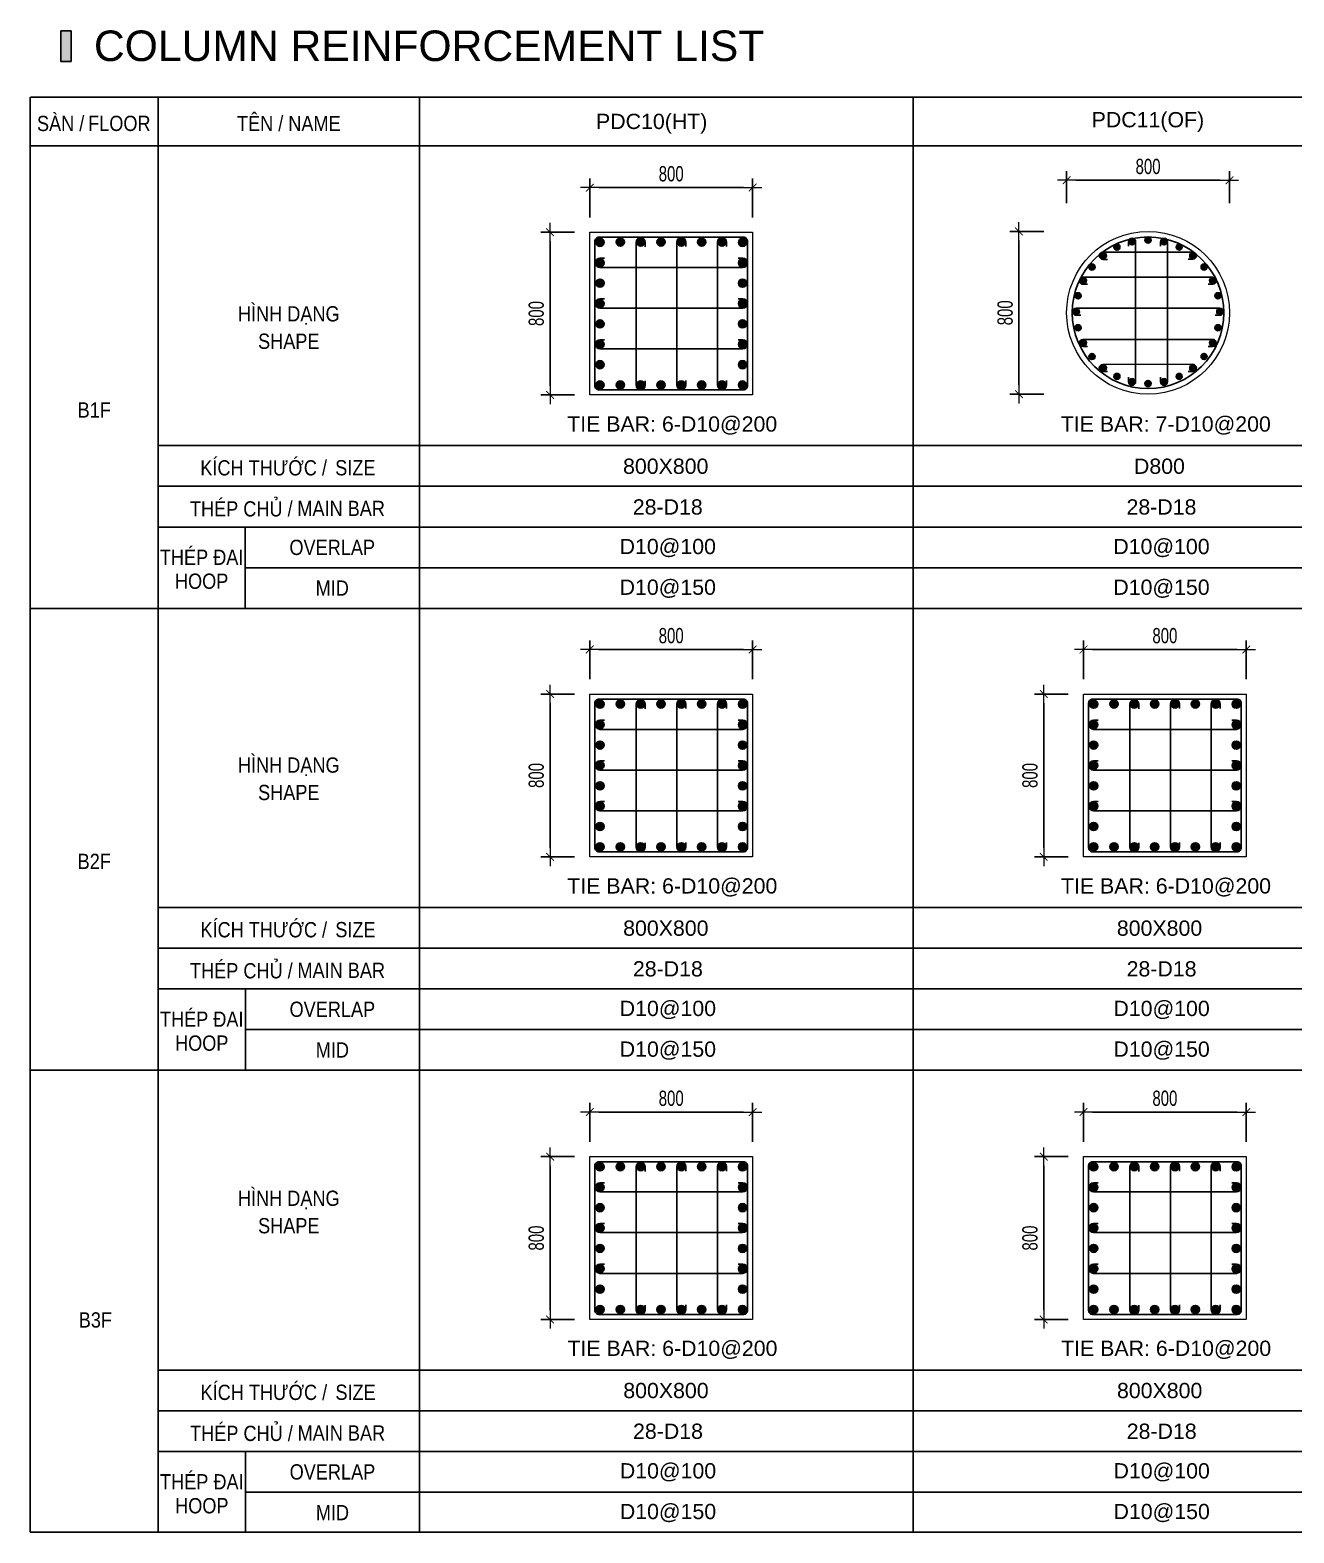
# Model space of a CAD drawing. Header units: millimetres. Extents: x 49323 to 598907, y -6102 to 181761.
# Drawn here: x 568876 to 575087, y 130894 to 138277 of the extents above; entities that cross this region are included whole.
import ezdxf
from ezdxf.enums import TextEntityAlignment as Align

# ---------------------------------------------------------------- set-up
doc = ezdxf.new("R2010")
doc.units = ezdxf.units.MM
doc.linetypes.add('CENTER2', pattern=[1.125, 0.75, -0.125, 0.125, -0.125])
doc.layers.get('Defpoints').update_dxf_attribs({"color": 151, "lineweight": 9})
for name, color, linetype in [('2', 2, 'Continuous'), ('CEN', 1, 'CENTER2'), ('STL', 3, 'Continuous'), ('TIT1', 3, 'Continuous'), ('TXT', 3, 'Continuous')]:
    doc.layers.add(name, color=color, linetype=linetype)
for name, color, linetype, lineweight in [('NDC_S_CONTINUOUS', 3, 'Continuous', 20), ('NDC_S_DIM', 1, 'Continuous', 15), ('NDC_S_VN TEXT', 7, 'Continuous', 20)]:
    doc.layers.add(name, color=color, linetype=linetype, lineweight=lineweight)
doc.styles.add('ARIAL', font='arial.ttf', dxfattribs={"width": 0.8})
doc.styles.add('NDC_ARIAL', font='arial.ttf', dxfattribs={"width": 0.85})
doc.styles.add('NDC_DIM', font='', dxfattribs={"width": 0.75})
doc.styles.get('NDC_DIM').set_extended_font_data('Dotum')
doc.dimstyles.new('NDC_dim_30', dxfattribs={"dimscale": 30, "dimtxt": 2.5, "dimasz": 1.5, "dimexe": 1.5, "dimexo": 2.5, "dimgap": 1, "dimtad": 1, "dimdec": 0, "dimzin": 0, "dimdsep": 46, "dimtxsty": 'NDC_DIM', "dimblk": 'DIMMARK', "dimcen": 0.09, "dimdle": 1.2, "dimclrd": 1, "dimclre": 1, "dimclrt": 3, "dimadec": 0, "dimazin": 0, "dimtfac": 1, "dimtdec": 0, "dimtix": 1, "dimtofl": 0, "dimtmove": 0, "dimatfit": 3, "dimfxl": 8, "dimfxlon": 1, "dimtolj": 1, "dimtzin": 0, "dimarcsym": 0})

# ---------------------------------------------------------------- blocks, each defined once
blk = doc.blocks.new('8')
at = {"layer": '2'}
blk.add_hatch(color=256, dxfattribs=at).paths.add_polyline_path([(20, 0, 0.386127), (1.9, 19.9), (-1.9, 19.9, 0.386127), (-20, 0, 1)])
blk.add_circle((0, 0), 20, dxfattribs=at)
blk = doc.blocks.new('5')
at = {"layer": 'CEN', "rotation": 180}
blk.add_blockref('8', (0, 0), dxfattribs=at)
blk = doc.blocks.new('DIMMARK')
at = {"layer": 'NDC_S_DIM', "color": 1}
blk.add_line((-1.5, 0), (1, 0), dxfattribs=at)
at = {"layer": 'NDC_S_DIM', "color": 2, "const_width": 0.1}
blk.add_lwpolyline([(-0.42, -0.42), (0.42, 0.42)], dxfattribs=at)
blk = doc.blocks.new('*D1583')
at = {"layer": 'Defpoints', "color": 0, "ltscale": 40, "transparency": 16777216}
for p in [(572426.4, 132961.3), (571626.4, 132739.9), (572426.4, 132739.9)]:
    blk.add_point(p, dxfattribs=at)
at = {"layer": 'NDC_S_DIM', "color": 1, "lineweight": -2, "ltscale": 40, "transparency": 16777216}
for p, q in [((571626.4, 132814.9), (571626.4, 133006.3)), ((572426.4, 132814.9), (572426.4, 133006.3)), ((571671.4, 132961.3), (572381.4, 132961.3))]:
    blk.add_line(p, q, dxfattribs=at)
at = {"layer": 'NDC_S_DIM', "color": 1, "lineweight": -2, "ltscale": 40, "transparency": 16777216, "xscale": 45, "yscale": 45, "zscale": 45, "rotation": 180}
blk.add_blockref('DIMMARK', (571626.4, 132961.3), dxfattribs=at)
at = {"layer": 'NDC_S_DIM', "color": 1, "lineweight": -2, "ltscale": 40, "transparency": 16777216, "xscale": 45, "yscale": 45, "zscale": 45}
blk.add_blockref('DIMMARK', (572426.4, 132961.3), dxfattribs=at)
at = {"layer": 'NDC_S_DIM', "color": 3, "ltscale": 40, "transparency": 16777216, "insert": (572026.4, 133028.8), "char_height": 75, "attachment_point": 5, "style": 'NDC_DIM'}
blk.add_mtext('\\A1;800', dxfattribs=at)
blk = doc.blocks.new('*D1584')
at = {"layer": 'Defpoints', "color": 0, "ltscale": 40, "transparency": 16777216}
for p in [(571626.4, 132742.5), (571431.1, 131942.5), (571626.4, 131942.5)]:
    blk.add_point(p, dxfattribs=at)
at = {"layer": 'NDC_S_DIM', "color": 1, "lineweight": -2, "ltscale": 40, "transparency": 16777216}
for p, q in [((571551.4, 132742.5), (571386.1, 132742.5)), ((571431.1, 132697.5), (571431.1, 131987.5)), ((571551.4, 131942.5), (571386.1, 131942.5))]:
    blk.add_line(p, q, dxfattribs=at)
at = {"layer": 'NDC_S_DIM', "color": 1, "lineweight": -2, "ltscale": 40, "transparency": 16777216, "xscale": 45, "yscale": 45, "zscale": 45}
for p, rotation in [((571431.1, 132742.5), 90), ((571431.1, 131942.5), 270)]:
    blk.add_blockref('DIMMARK', p, dxfattribs=dict(at, rotation=rotation))
at = {"layer": 'NDC_S_DIM', "color": 3, "ltscale": 40, "transparency": 16777216, "insert": (571363.5, 132342.5), "char_height": 75, "attachment_point": 5, "rotation": 90, "style": 'NDC_DIM'}
blk.add_mtext('\\A1;800', dxfattribs=at)
blk = doc.blocks.new('*D1585')
at = {"layer": 'Defpoints', "color": 0, "ltscale": 40, "transparency": 16777216}
for p in [(572426.4, 135234.1), (571626.4, 135012.8), (572426.4, 135012.8)]:
    blk.add_point(p, dxfattribs=at)
at = {"layer": 'NDC_S_DIM', "color": 1, "lineweight": -2, "ltscale": 40, "transparency": 16777216}
for p, q in [((571626.4, 135087.8), (571626.4, 135279.1)), ((572426.4, 135087.8), (572426.4, 135279.1)), ((571671.4, 135234.1), (572381.4, 135234.1))]:
    blk.add_line(p, q, dxfattribs=at)
at = {"layer": 'NDC_S_DIM', "color": 1, "lineweight": -2, "ltscale": 40, "transparency": 16777216, "xscale": 45, "yscale": 45, "zscale": 45, "rotation": 180}
blk.add_blockref('DIMMARK', (571626.4, 135234.1), dxfattribs=at)
at = {"layer": 'NDC_S_DIM', "color": 1, "lineweight": -2, "ltscale": 40, "transparency": 16777216, "xscale": 45, "yscale": 45, "zscale": 45}
blk.add_blockref('DIMMARK', (572426.4, 135234.1), dxfattribs=at)
at = {"layer": 'NDC_S_DIM', "color": 3, "ltscale": 40, "transparency": 16777216, "insert": (572026.4, 135301.7), "char_height": 75, "attachment_point": 5, "style": 'NDC_DIM'}
blk.add_mtext('\\A1;800', dxfattribs=at)
blk = doc.blocks.new('*D1586')
at = {"layer": 'Defpoints', "color": 0, "ltscale": 40, "transparency": 16777216}
for p in [(571626.4, 135015.3), (571431.1, 134215.3), (571626.4, 134215.3)]:
    blk.add_point(p, dxfattribs=at)
at = {"layer": 'NDC_S_DIM', "color": 1, "lineweight": -2, "ltscale": 40, "transparency": 16777216}
for p, q in [((571551.4, 135015.3), (571386.1, 135015.3)), ((571431.1, 134970.3), (571431.1, 134260.3)), ((571551.4, 134215.3), (571386.1, 134215.3))]:
    blk.add_line(p, q, dxfattribs=at)
at = {"layer": 'NDC_S_DIM', "color": 1, "lineweight": -2, "ltscale": 40, "transparency": 16777216, "xscale": 45, "yscale": 45, "zscale": 45}
for p, rotation in [((571431.1, 135015.3), 90), ((571431.1, 134215.3), 270)]:
    blk.add_blockref('DIMMARK', p, dxfattribs=dict(at, rotation=rotation))
at = {"layer": 'NDC_S_DIM', "color": 3, "ltscale": 40, "transparency": 16777216, "insert": (571363.5, 134615.3), "char_height": 75, "attachment_point": 5, "rotation": 90, "style": 'NDC_DIM'}
blk.add_mtext('\\A1;800', dxfattribs=at)
blk = doc.blocks.new('*D1573')
at = {"layer": 'Defpoints', "color": 0, "ltscale": 40, "transparency": 16777216}
for p in [(572426.4, 137503.6), (571626.4, 137282.2), (572426.4, 137282.2)]:
    blk.add_point(p, dxfattribs=at)
at = {"layer": 'NDC_S_DIM', "color": 1, "lineweight": -2, "ltscale": 40, "transparency": 16777216}
for p, q in [((571626.4, 137357.2), (571626.4, 137548.6)), ((571671.4, 137503.6), (572381.4, 137503.6)), ((572426.4, 137357.2), (572426.4, 137548.6))]:
    blk.add_line(p, q, dxfattribs=at)
at = {"layer": 'NDC_S_DIM', "color": 1, "lineweight": -2, "ltscale": 40, "transparency": 16777216, "xscale": 45, "yscale": 45, "zscale": 45, "rotation": 180}
blk.add_blockref('DIMMARK', (571626.4, 137503.6), dxfattribs=at)
at = {"layer": 'NDC_S_DIM', "color": 1, "lineweight": -2, "ltscale": 40, "transparency": 16777216, "xscale": 45, "yscale": 45, "zscale": 45}
blk.add_blockref('DIMMARK', (572426.4, 137503.6), dxfattribs=at)
at = {"layer": 'NDC_S_DIM', "color": 3, "ltscale": 40, "transparency": 16777216, "insert": (572026.4, 137571.1), "char_height": 75, "attachment_point": 5, "style": 'NDC_DIM'}
blk.add_mtext('\\A1;800', dxfattribs=at)
blk = doc.blocks.new('*D1574')
at = {"layer": 'Defpoints', "color": 0, "ltscale": 40, "transparency": 16777216}
for p in [(571626.4, 137284.8), (571431.1, 136484.8), (571626.4, 136484.8)]:
    blk.add_point(p, dxfattribs=at)
at = {"layer": 'NDC_S_DIM', "color": 1, "lineweight": -2, "ltscale": 40, "transparency": 16777216}
for p, q in [((571551.4, 137284.8), (571386.1, 137284.8)), ((571431.1, 137239.8), (571431.1, 136529.8)), ((571551.4, 136484.8), (571386.1, 136484.8))]:
    blk.add_line(p, q, dxfattribs=at)
at = {"layer": 'NDC_S_DIM', "color": 1, "lineweight": -2, "ltscale": 40, "transparency": 16777216, "xscale": 45, "yscale": 45, "zscale": 45}
for p, rotation in [((571431.1, 137284.8), 90), ((571431.1, 136484.8), 270)]:
    blk.add_blockref('DIMMARK', p, dxfattribs=dict(at, rotation=rotation))
at = {"layer": 'NDC_S_DIM', "color": 3, "ltscale": 40, "transparency": 16777216, "insert": (571363.5, 136884.8), "char_height": 75, "attachment_point": 5, "rotation": 90, "style": 'NDC_DIM'}
blk.add_mtext('\\A1;800', dxfattribs=at)
blk = doc.blocks.new('*D1575')
at = {"layer": 'Defpoints', "color": 0, "ltscale": 40, "transparency": 16777216}
for p in [(574852.5, 132961.3), (574052.5, 132739.9), (574852.5, 132739.9)]:
    blk.add_point(p, dxfattribs=at)
at = {"layer": 'NDC_S_DIM', "color": 1, "lineweight": -2, "ltscale": 40, "transparency": 16777216}
for p, q in [((574052.5, 132814.9), (574052.5, 133006.3)), ((574852.5, 132814.9), (574852.5, 133006.3)), ((574097.5, 132961.3), (574807.5, 132961.3))]:
    blk.add_line(p, q, dxfattribs=at)
at = {"layer": 'NDC_S_DIM', "color": 1, "lineweight": -2, "ltscale": 40, "transparency": 16777216, "xscale": 45, "yscale": 45, "zscale": 45, "rotation": 180}
blk.add_blockref('DIMMARK', (574052.5, 132961.3), dxfattribs=at)
at = {"layer": 'NDC_S_DIM', "color": 1, "lineweight": -2, "ltscale": 40, "transparency": 16777216, "xscale": 45, "yscale": 45, "zscale": 45}
blk.add_blockref('DIMMARK', (574852.5, 132961.3), dxfattribs=at)
at = {"layer": 'NDC_S_DIM', "color": 3, "ltscale": 40, "transparency": 16777216, "insert": (574452.5, 133028.8), "char_height": 75, "attachment_point": 5, "style": 'NDC_DIM'}
blk.add_mtext('\\A1;800', dxfattribs=at)
blk = doc.blocks.new('*D1576')
at = {"layer": 'Defpoints', "color": 0, "ltscale": 40, "transparency": 16777216}
for p in [(574052.5, 132742.5), (573857.2, 131942.5), (574052.5, 131942.5)]:
    blk.add_point(p, dxfattribs=at)
at = {"layer": 'NDC_S_DIM', "color": 1, "lineweight": -2, "ltscale": 40, "transparency": 16777216}
for p, q in [((573977.5, 132742.5), (573812.2, 132742.5)), ((573857.2, 132697.5), (573857.2, 131987.5)), ((573977.5, 131942.5), (573812.2, 131942.5))]:
    blk.add_line(p, q, dxfattribs=at)
at = {"layer": 'NDC_S_DIM', "color": 1, "lineweight": -2, "ltscale": 40, "transparency": 16777216, "xscale": 45, "yscale": 45, "zscale": 45}
for p, rotation in [((573857.2, 132742.5), 90), ((573857.2, 131942.5), 270)]:
    blk.add_blockref('DIMMARK', p, dxfattribs=dict(at, rotation=rotation))
at = {"layer": 'NDC_S_DIM', "color": 3, "ltscale": 40, "transparency": 16777216, "insert": (573789.6, 132342.5), "char_height": 75, "attachment_point": 5, "rotation": 90, "style": 'NDC_DIM'}
blk.add_mtext('\\A1;800', dxfattribs=at)
blk = doc.blocks.new('*D1577')
at = {"layer": 'Defpoints', "color": 0, "ltscale": 40, "transparency": 16777216}
for p in [(574852.5, 135234.1), (574052.5, 135012.8), (574852.5, 135012.8)]:
    blk.add_point(p, dxfattribs=at)
at = {"layer": 'NDC_S_DIM', "color": 1, "lineweight": -2, "ltscale": 40, "transparency": 16777216}
for p, q in [((574052.5, 135087.8), (574052.5, 135279.1)), ((574852.5, 135087.8), (574852.5, 135279.1)), ((574097.5, 135234.1), (574807.5, 135234.1))]:
    blk.add_line(p, q, dxfattribs=at)
at = {"layer": 'NDC_S_DIM', "color": 1, "lineweight": -2, "ltscale": 40, "transparency": 16777216, "xscale": 45, "yscale": 45, "zscale": 45, "rotation": 180}
blk.add_blockref('DIMMARK', (574052.5, 135234.1), dxfattribs=at)
at = {"layer": 'NDC_S_DIM', "color": 1, "lineweight": -2, "ltscale": 40, "transparency": 16777216, "xscale": 45, "yscale": 45, "zscale": 45}
blk.add_blockref('DIMMARK', (574852.5, 135234.1), dxfattribs=at)
at = {"layer": 'NDC_S_DIM', "color": 3, "ltscale": 40, "transparency": 16777216, "insert": (574452.5, 135301.7), "char_height": 75, "attachment_point": 5, "style": 'NDC_DIM'}
blk.add_mtext('\\A1;800', dxfattribs=at)
blk = doc.blocks.new('*D1578')
at = {"layer": 'Defpoints', "color": 0, "ltscale": 40, "transparency": 16777216}
for p in [(574052.5, 135015.3), (573857.2, 134215.3), (574052.5, 134215.3)]:
    blk.add_point(p, dxfattribs=at)
at = {"layer": 'NDC_S_DIM', "color": 1, "lineweight": -2, "ltscale": 40, "transparency": 16777216}
for p, q in [((573977.5, 135015.3), (573812.2, 135015.3)), ((573857.2, 134970.3), (573857.2, 134260.3)), ((573977.5, 134215.3), (573812.2, 134215.3))]:
    blk.add_line(p, q, dxfattribs=at)
at = {"layer": 'NDC_S_DIM', "color": 1, "lineweight": -2, "ltscale": 40, "transparency": 16777216, "xscale": 45, "yscale": 45, "zscale": 45}
for p, rotation in [((573857.2, 135015.3), 90), ((573857.2, 134215.3), 270)]:
    blk.add_blockref('DIMMARK', p, dxfattribs=dict(at, rotation=rotation))
at = {"layer": 'NDC_S_DIM', "color": 3, "ltscale": 40, "transparency": 16777216, "insert": (573789.6, 134615.3), "char_height": 75, "attachment_point": 5, "rotation": 90, "style": 'NDC_DIM'}
blk.add_mtext('\\A1;800', dxfattribs=at)
blk = doc.blocks.new('*D1571')
at = {"layer": 'Defpoints', "color": 0, "ltscale": 40, "transparency": 16777216}
for p in [(574769.7, 137539.5), (573969.7, 137351.3), (574769.7, 137351.3)]:
    blk.add_point(p, dxfattribs=at)
at = {"layer": 'NDC_S_DIM', "color": 1, "lineweight": -2, "ltscale": 40, "transparency": 16777216}
for p, q in [((573969.7, 137426.3), (573969.7, 137584.5)), ((574769.7, 137426.3), (574769.7, 137584.5)), ((574014.7, 137539.5), (574724.7, 137539.5))]:
    blk.add_line(p, q, dxfattribs=at)
at = {"layer": 'NDC_S_DIM', "color": 1, "lineweight": -2, "ltscale": 40, "transparency": 16777216, "xscale": 45, "yscale": 45, "zscale": 45, "rotation": 180}
blk.add_blockref('DIMMARK', (573969.7, 137539.5), dxfattribs=at)
at = {"layer": 'NDC_S_DIM', "color": 1, "lineweight": -2, "ltscale": 40, "transparency": 16777216, "xscale": 45, "yscale": 45, "zscale": 45}
blk.add_blockref('DIMMARK', (574769.7, 137539.5), dxfattribs=at)
at = {"layer": 'NDC_S_DIM', "color": 3, "ltscale": 40, "transparency": 16777216, "insert": (574369.7, 137607), "char_height": 75, "attachment_point": 5, "style": 'NDC_DIM'}
blk.add_mtext('\\A1;800', dxfattribs=at)
blk = doc.blocks.new('*D1572')
at = {"layer": 'Defpoints', "color": 0, "ltscale": 40, "transparency": 16777216}
for p in [(573932.5, 137288.4), (573735.2, 136488.4), (573932.5, 136488.4)]:
    blk.add_point(p, dxfattribs=at)
at = {"layer": 'NDC_S_DIM', "color": 1, "lineweight": -2, "ltscale": 40, "transparency": 16777216}
for p, q in [((573857.5, 137288.4), (573690.2, 137288.4)), ((573735.2, 137243.4), (573735.2, 136533.4)), ((573857.5, 136488.4), (573690.2, 136488.4))]:
    blk.add_line(p, q, dxfattribs=at)
at = {"layer": 'NDC_S_DIM', "color": 1, "lineweight": -2, "ltscale": 40, "transparency": 16777216, "xscale": 45, "yscale": 45, "zscale": 45}
for p, rotation in [((573735.2, 137288.4), 90), ((573735.2, 136488.4), 270)]:
    blk.add_blockref('DIMMARK', p, dxfattribs=dict(at, rotation=rotation))
at = {"layer": 'NDC_S_DIM', "color": 3, "ltscale": 40, "transparency": 16777216, "insert": (573667.6, 136888.4), "char_height": 75, "attachment_point": 5, "rotation": 90, "style": 'NDC_DIM'}
blk.add_mtext('\\A1;800', dxfattribs=at)
blk = doc.blocks.new('*U1569')
at = {"layer": 'STL', "xscale": -0.75, "yscale": 0.75, "zscale": 0.75, "rotation": 292.5000000000001}
blk.add_blockref('5', (0, 0), dxfattribs=at)
blk = doc.blocks.new('*U1570')
at = {"layer": 'NDC_S_DIM', "color": 0, "linetype": 'ByBlock', "lineweight": -2, "transparency": 16777216}
for p, rotation in [((-25601.8, 37941), 295.7142857142843), ((-25527, 37966), 282.8571428571415), ((-25448.4, 37973.7), 269.9999999999987), ((-25370.1, 37963.8), 257.1428571428559), ((-25296, 37936.7), 244.2857142857131), ((-25669.3, 37900), 308.571428571427), ((-25229.7, 37893.7), 231.4285714285703), ((-25725.9, 37844.9), 321.4285714285699), ((-25174.7, 37837.1), 218.5714285714274), ((-25768.8, 37778.7), 334.2857142857127), ((-25133.6, 37769.7), 205.7142857142847), ((-25796, 37704.6), 347.1428571428555), ((-25108.6, 37694.8), 192.8571428571419), ((-25100.9, 37616.2), 180), ((-25798.2, 37547.7), 12.8571428571428), ((-25110.9, 37537.9), 167.1428571428563), ((-25773.2, 37472.8), 25.71428571428561), ((-25138, 37463.8), 154.2857142857135), ((-25732.1, 37405.4), 38.57142857142841), ((-25677.1, 37348.8), 51.42857142857117), ((-25237.5, 37342.5), 128.5714285714279), ((-25180.9, 37397.6), 141.4285714285707), ((-25610.9, 37305.8), 64.28571428571395), ((-25536.7, 37278.7), 77.14285714285676), ((-25379.8, 37276.5), 102.8571428571423), ((-25305, 37301.5), 115.7142857142852), ((-25458.4, 37268.7), 89.99999999999955)]:
    blk.add_blockref('*U1569', p, dxfattribs=dict(at, rotation=rotation))
blk.add_blockref('*U1569', (-25805.9, 37626.2), dxfattribs=at)

msp = doc.modelspace()

# ---------------------------------------------------------------- hatches: boundary and pattern name
at = {"layer": 'TXT'}
msp.add_hatch(color=7, dxfattribs=at).paths.add_polyline_path([(569077.4, 138122.9), (569077.4, 138272.9), (569027.4, 138272.9), (569027.4, 138122.9)])

# ---------------------------------------------------------------- linework, layer by layer
at = {"layer": '2', "lineweight": -2, "ltscale": 1000}
for points in [[(572401.4, 137239.8), (572401.4, 136529.8, -0.414214), (572381.4, 136509.8), (571671.4, 136509.8, -0.414214), (571651.4, 136529.8), (571651.4, 137239.8, -0.414214), (571671.4, 137259.8), (572381.4, 137259.8, -0.414214)], [(572401.4, 134970.3), (572401.4, 134260.3, -0.414214), (572381.4, 134240.3), (571671.4, 134240.3, -0.414214), (571651.4, 134260.3), (571651.4, 134970.3, -0.414214), (571671.4, 134990.3), (572381.4, 134990.3, -0.414214)], [(574827.5, 134970.3), (574827.5, 134260.3, -0.414214), (574807.5, 134240.3), (574097.5, 134240.3, -0.414214), (574077.5, 134260.3), (574077.5, 134970.3, -0.414214), (574097.5, 134990.3), (574807.5, 134990.3, -0.414214)], [(572401.4, 132697.5), (572401.4, 131987.5, -0.414214), (572381.4, 131967.5), (571671.4, 131967.5, -0.414214), (571651.4, 131987.5), (571651.4, 132697.5, -0.414214), (571671.4, 132717.5), (572381.4, 132717.5, -0.414214)], [(574827.5, 132697.5), (574827.5, 131987.5, -0.414214), (574807.5, 131967.5), (574097.5, 131967.5, -0.414214), (574077.5, 131987.5), (574077.5, 132697.5, -0.414214), (574097.5, 132717.5), (574807.5, 132717.5, -0.414214)]]:
    msp.add_lwpolyline(points, format="xyb", close=True, dxfattribs=at)
at = {"layer": '2'}
for points in [[(571898.7, 136554.4), (571898.7, 136532.3, -1), (571853.7, 136532.3), (571853.7, 137234.3, -1), (571898.7, 137234.3), (571898.7, 137212.1)], [(572098.7, 136555.9), (572098.7, 136533.7, -1), (572053.7, 136533.7), (572053.7, 137235.7, -1), (572098.7, 137235.7), (572098.7, 137213.6)], [(572298.7, 136555.9), (572298.7, 136533.7, -1), (572253.7, 136533.7), (572253.7, 137235.7, -1), (572298.7, 137235.7), (572298.7, 137213.6)], [(571698.3, 137156.3), (571676.2, 137156.3, 1), (571676.2, 137111.3), (572378.3, 137111.3, 1), (572378.3, 137156.3), (572356.1, 137156.3)], [(571698.3, 136956.3), (571676.2, 136956.3, 1), (571676.2, 136911.3), (572378.3, 136911.3, 1), (572378.3, 136956.3), (572356.1, 136956.3)], [(571698.3, 136756.3), (571676.2, 136756.3, 1), (571676.2, 136711.3), (572378.3, 136711.3, 1), (572378.3, 136756.3), (572356.1, 136756.3)], [(571898.7, 134285), (571898.7, 134262.8, -1), (571853.7, 134262.8), (571853.7, 134964.8, -1), (571898.7, 134964.8), (571898.7, 134942.7)], [(572098.7, 134286.4), (572098.7, 134264.3, -1), (572053.7, 134264.3), (572053.7, 134966.3, -1), (572098.7, 134966.3), (572098.7, 134944.2)], [(572298.7, 134286.4), (572298.7, 134264.3, -1), (572253.7, 134264.3), (572253.7, 134966.3, -1), (572298.7, 134966.3), (572298.7, 134944.2)], [(574324.8, 134285), (574324.8, 134262.8, -1), (574279.8, 134262.8), (574279.8, 134964.8, -1), (574324.8, 134964.8), (574324.8, 134942.7)], [(574524.8, 134286.4), (574524.8, 134264.3, -1), (574479.8, 134264.3), (574479.8, 134966.3, -1), (574524.8, 134966.3), (574524.8, 134944.2)], [(574724.8, 134286.4), (574724.8, 134264.3, -1), (574679.8, 134264.3), (574679.8, 134966.3, -1), (574724.8, 134966.3), (574724.8, 134944.2)], [(571698.3, 134886.9), (571676.2, 134886.9, 1), (571676.2, 134841.8), (572378.3, 134841.8, 1), (572378.3, 134886.9), (572356.1, 134886.9)], [(574124.4, 134886.9), (574102.3, 134886.9, 1), (574102.3, 134841.8), (574804.3, 134841.8, 1), (574804.3, 134886.9), (574782.2, 134886.9)], [(571698.3, 134686.9), (571676.2, 134686.9, 1), (571676.2, 134641.8), (572378.3, 134641.8, 1), (572378.3, 134686.9), (572356.1, 134686.9)], [(574124.4, 134686.9), (574102.3, 134686.9, 1), (574102.3, 134641.8), (574804.3, 134641.8, 1), (574804.3, 134686.9), (574782.2, 134686.9)], [(571698.3, 134486.9), (571676.2, 134486.9, 1), (571676.2, 134441.8), (572378.3, 134441.8, 1), (572378.3, 134486.9), (572356.1, 134486.9)], [(574124.4, 134486.9), (574102.3, 134486.9, 1), (574102.3, 134441.8), (574804.3, 134441.8, 1), (574804.3, 134486.9), (574782.2, 134486.9)], [(571898.7, 132012.1), (571898.7, 131990, -1), (571853.7, 131990), (571853.7, 132692, -1), (571898.7, 132692), (571898.7, 132669.8)], [(572098.7, 132013.6), (572098.7, 131991.4, -1), (572053.7, 131991.4), (572053.7, 132693.4, -1), (572098.7, 132693.4), (572098.7, 132671.3)], [(572298.7, 132013.6), (572298.7, 131991.4, -1), (572253.7, 131991.4), (572253.7, 132693.4, -1), (572298.7, 132693.4), (572298.7, 132671.3)], [(574324.8, 132012.1), (574324.8, 131990, -1), (574279.8, 131990), (574279.8, 132692, -1), (574324.8, 132692), (574324.8, 132669.8)], [(574524.8, 132013.6), (574524.8, 131991.4, -1), (574479.8, 131991.4), (574479.8, 132693.4, -1), (574524.8, 132693.4), (574524.8, 132671.3)], [(574724.8, 132013.6), (574724.8, 131991.4, -1), (574679.8, 131991.4), (574679.8, 132693.4, -1), (574724.8, 132693.4), (574724.8, 132671.3)], [(571698.3, 132614), (571676.2, 132614, 1), (571676.2, 132569), (572378.3, 132569, 1), (572378.3, 132614), (572356.1, 132614)], [(574124.4, 132614), (574102.3, 132614, 1), (574102.3, 132569), (574804.3, 132569, 1), (574804.3, 132614), (574782.2, 132614)], [(571698.3, 132414), (571676.2, 132414, 1), (571676.2, 132369), (572378.3, 132369, 1), (572378.3, 132414), (572356.1, 132414)], [(574124.4, 132414), (574102.3, 132414, 1), (574102.3, 132369), (574804.3, 132369, 1), (574804.3, 132414), (574782.2, 132414)], [(571698.3, 132214), (571676.2, 132214, 1), (571676.2, 132169), (572378.3, 132169, 1), (572378.3, 132214), (572356.1, 132214)], [(574124.4, 132214), (574102.3, 132214, 1), (574102.3, 132169), (574804.3, 132169, 1), (574804.3, 132214), (574782.2, 132214)]]:
    msp.add_lwpolyline(points, format="xyb", dxfattribs=at)
at = {"layer": '2', "elevation": 0}
for points in [[(574273.7, 137214.9), (574273.7, 137237.1, -1), (574308.8, 137237.1), (574308.8, 136549.7, -1), (574273.7, 136549.7), (574273.7, 136571.8)], [(574430.6, 137214.9), (574430.6, 137237.1, -1), (574465.7, 137237.1), (574465.7, 136549.7, -1), (574430.6, 136549.7), (574430.6, 136571.8)], [(574169.9, 137151), (574147.7, 137151, -1), (574147.7, 137186), (574589.5, 137186.5, -1), (574589.5, 137151.5), (574567.4, 137151.5)], [(574072, 137028.4), (574049.9, 137028.4, -1), (574049.9, 137063.4), (574687.3, 137063.9, -1), (574687.3, 137028.8), (574665.2, 137028.8)], [(574039.3, 136875.9), (574017.2, 136875.9, -1), (574017.2, 136910.9), (574722.2, 136910.9, -1), (574722.2, 136875.9), (574700, 136875.9)], [(574072, 136722.4), (574049.9, 136722.4, -1), (574049.9, 136757.5), (574687.3, 136757.9, -1), (574687.3, 136722.9), (574665.2, 136722.9)], [(574169.9, 136599.8), (574147.7, 136599.8, -1), (574147.7, 136634.8), (574589.5, 136635.3, -1), (574589.5, 136600.3), (574567.4, 136600.3)]]:
    msp.add_lwpolyline(points, format="xyb", dxfattribs=at)
at = {"layer": '2', "lineweight": -2, "ltscale": 1000}
msp.add_circle((574369.7, 136888.4), 372.5, dxfattribs=at)
at = {"layer": 'NDC_S_CONTINUOUS', "ltscale": 70}
for points in [[(572426.4, 137284.8), (572426.4, 136484.8), (571626.4, 136484.8), (571626.4, 137284.8), (572426.4, 137284.8)], [(572426.4, 135015.3), (572426.4, 134215.3), (571626.4, 134215.3), (571626.4, 135015.3), (572426.4, 135015.3)], [(574852.5, 135015.3), (574852.5, 134215.3), (574052.5, 134215.3), (574052.5, 135015.3), (574852.5, 135015.3)], [(572426.4, 132742.5), (572426.4, 131942.5), (571626.4, 131942.5), (571626.4, 132742.5), (572426.4, 132742.5)], [(574852.5, 132742.5), (574852.5, 131942.5), (574052.5, 131942.5), (574052.5, 132742.5), (574852.5, 132742.5)]]:
    msp.add_lwpolyline(points, dxfattribs=at)
msp.add_circle((574369.7, 136888.4), 400, dxfattribs=at)
at = {"layer": 'TIT1'}
for p, q in [((568876.2, 137947.9), (568876.2, 130897.1)), ((569505.1, 137947.9), (569505.1, 130897.1)), ((570789, 130897.1), (570789.1, 137947.9)), ((573215.1, 137947.9), (573215.1, 130897.1)), ((580493.4, 137707.9), (568875.6, 137707.9)), ((568877.4, 137707.9), (580493.4, 137707.9)), ((580493.4, 135435.9), (568876.2, 135435.9)), ((580493.4, 133166.5), (568876.7, 133166.5)), ((580493.4, 130897.1), (568876.7, 130897.1))]:
    msp.add_line(p, q, dxfattribs=at)
at = {"layer": 'TIT1', "color": 2}
msp.add_line((568877.4, 137947.9), (580493.4, 137947.9), dxfattribs=at)
at = {"layer": 'TIT1', "color": 8}
for p, q in [((580493.4, 136235.9), (569504, 136235.9)), ((580493.4, 136035.9), (569504, 136035.9)), ((580493.4, 135835.9), (569504, 135835.9)), ((569933.3, 135435.9), (569933.3, 135835.9)), ((580493.4, 135635.9), (569933.3, 135635.9)), ((580493.4, 133966.5), (569504.6, 133966.5)), ((580493.4, 133766.5), (569504.6, 133766.5)), ((580493.4, 133566.5), (569504.6, 133566.5)), ((569933.8, 133166.5), (569933.8, 133566.5)), ((580493.4, 133366.5), (569933.8, 133366.5)), ((580493.4, 131693.6), (569505.1, 131693.6)), ((580493.4, 131493.6), (569505.1, 131493.6)), ((580493.4, 131293.6), (569505.1, 131293.6)), ((569934.3, 130893.6), (569934.3, 131293.6)), ((580493.4, 131093.6), (569934.3, 131093.6))]:
    msp.add_line(p, q, dxfattribs=at)
at = {"layer": 'TXT', "color": 7}
msp.add_lwpolyline([(569077.4, 138122.9), (569077.4, 138272.9), (569027.4, 138272.9), (569027.4, 138122.9)], close=True, dxfattribs=at)
msp.add_lwpolyline([(569077.4, 138122.9), (569077.4, 138272.9), (569027.4, 138272.9), (569027.4, 138122.9)], close=True, dxfattribs=at)

# ---------------------------------------------------------------- block references
at = {"layer": 'NDC_S_DIM', "rotation": 0.8126515942541631}
msp.add_blockref('*U1570', (600354.1, 99636.9), dxfattribs=at)
at = {"layer": 'STL', "xscale": -1}
for p in [(571676.2, 137234.8), (571676.2, 137133.8), (571676.2, 137033.8), (571676.2, 136933.8), (571676.2, 136833.8), (571676.2, 136733.8), (571676.2, 136633.8), (571676.2, 136533.8), (571676.2, 134965.3), (574102.3, 134965.3), (571676.2, 134864.4), (574102.3, 134864.4), (571676.2, 134764.4), (574102.3, 134764.4), (571676.2, 134664.4), (574102.3, 134664.4), (571676.2, 134564.4), (574102.3, 134564.4), (571676.2, 134464.4), (574102.3, 134464.4), (571676.2, 134364.4), (574102.3, 134364.4), (571676.2, 134264.4), (574102.3, 134264.4), (571676.2, 132692.5), (574102.3, 132692.5), (571676.2, 132591.5), (574102.3, 132591.5), (571676.2, 132491.5), (574102.3, 132491.5), (571676.2, 132391.5), (574102.3, 132391.5), (571676.2, 132291.5), (574102.3, 132291.5), (571676.2, 132191.5), (574102.3, 132191.5), (571676.2, 132091.5), (574102.3, 132091.5), (571676.2, 131991.5), (574102.3, 131991.5)]:
    msp.add_blockref('5', p, dxfattribs=at)
at = {"layer": 'STL', "xscale": -1, "rotation": 270}
for p in [(571776.2, 137235.7), (571876.2, 137235.7), (571976.2, 137235.7), (572076.2, 137235.7), (572176.2, 137235.7), (572276.2, 137235.7), (571676.2, 136533.8), (571776.2, 136533.8), (571876.2, 136533.8), (571976.2, 136533.8), (572076.2, 136533.8), (572176.2, 136533.8), (572276.2, 136533.8), (572376.4, 136533.8), (571776.2, 134966.3), (571876.2, 134966.3), (571976.2, 134966.3), (572076.2, 134966.3), (572176.2, 134966.3), (572276.2, 134966.3), (574202.3, 134966.3), (574302.3, 134966.3), (574402.3, 134966.3), (574502.3, 134966.3), (574602.3, 134966.3), (574702.3, 134966.3), (571676.2, 134264.4), (571776.2, 134264.4), (571876.2, 134264.4), (571976.2, 134264.4), (572076.2, 134264.4), (572176.2, 134264.4), (572276.2, 134264.4), (572376.4, 134264.4), (574102.3, 134264.4), (574202.3, 134264.4), (574302.3, 134264.4), (574402.3, 134264.4), (574502.3, 134264.4), (574602.3, 134264.4), (574702.3, 134264.4), (574802.5, 134264.4), (571776.2, 132693.4), (571876.2, 132693.4), (571976.2, 132693.4), (572076.2, 132693.4), (572176.2, 132693.4), (572276.2, 132693.4), (574202.3, 132693.4), (574302.3, 132693.4), (574402.3, 132693.4), (574502.3, 132693.4), (574602.3, 132693.4), (574702.3, 132693.4), (571676.2, 131991.5), (571776.2, 131991.5), (571876.2, 131991.5), (571976.2, 131991.5), (572076.2, 131991.5), (572176.2, 131991.5), (572276.2, 131991.5), (572376.5, 131991.5), (574102.3, 131991.5), (574202.3, 131991.5), (574302.3, 131991.5), (574402.3, 131991.5), (574502.3, 131991.5), (574602.3, 131991.5), (574702.3, 131991.5), (574802.6, 131991.5)]:
    msp.add_blockref('5', p, dxfattribs=at)
at = {"layer": 'STL'}
for p in [(572376.7, 137234.8), (572376.7, 137133.8), (572376.7, 137033.8), (572376.7, 136933.8), (572376.7, 136833.8), (572376.7, 136733.8), (572376.7, 136633.8), (572376.7, 134965.3), (574802.8, 134965.3), (572376.7, 134864.4), (574802.8, 134864.4), (572376.7, 134764.4), (574802.8, 134764.4), (572376.7, 134664.4), (574802.8, 134664.4), (572376.7, 134564.4), (574802.8, 134564.4), (572376.7, 134464.4), (574802.8, 134464.4), (572376.7, 134364.4), (574802.8, 134364.4), (572376.7, 132692.5), (574802.8, 132692.5), (572376.7, 132591.5), (574802.8, 132591.5), (572376.7, 132491.5), (574802.8, 132491.5), (572376.7, 132391.5), (574802.8, 132391.5), (572376.7, 132291.5), (574802.8, 132291.5), (572376.7, 132191.5), (574802.8, 132191.5), (572376.7, 132091.5), (574802.8, 132091.5)]:
    msp.add_blockref('5', p, dxfattribs=at)

# ---------------------------------------------------------------- texts
at = {"layer": 'NDC_S_VN TEXT', "style": 'NDC_ARIAL', "width": 0.85}
for s, p in [('SÀN /', (569026, 137827.9)), ('HÌNH DẠNG', (570147.1, 136884.9)), ('KÍCH THƯỚC /', (570023.6, 136135.9)), ('THÉP CHỦ /', (569913.6, 135935.9)), ('THÉP ĐAI', (569718.8, 135697)), ('HÌNH DẠNG', (570147.1, 134667.8)), ('KÍCH THƯỚC /', (570024.2, 133866.5)), ('THÉP CHỦ /', (569914.1, 133666.5)), ('THÉP ĐAI', (569719.3, 133427.6)), ('HÌNH DẠNG', (570147.1, 132539.4)), ('KÍCH THƯỚC /', (570024.7, 131593.6)), ('THÉP CHỦ /', (569914.6, 131393.6)), ('THÉP ĐAI', (569719.8, 131154.7))]:
    msp.add_text(s, height=75, dxfattribs=at).set_placement(p, align=Align.MIDDLE)
at = {"layer": 'TIT1', "style": 'NDC_ARIAL', "width": 0.85}
for s, p in [('FLOOR', (569314.5, 137819.1)), ('TÊN / NAME', (570147.2, 137827.9)), ('SHAPE', (570147.1, 136748.7)), ('B1F', (569191.2, 136410.9)), ('SIZE', (570474.1, 136127.1)), ('MAIN BAR', (570404.4, 135927.1)), ('OVERLAP', (570360.6, 135735.9)), ('HOOP', (569718.8, 135569.7)), ('MID', (570360.6, 135535.9)), ('SHAPE', (570147.1, 134531.6)), ('B2F', (569191.2, 134193.7)), ('SIZE', (570474.6, 133857.7)), ('MAIN BAR', (570405, 133657.6)), ('OVERLAP', (570361.2, 133466.5)), ('HOOP', (569719.3, 133300.2)), ('MID', (570361.2, 133266.5)), ('SHAPE', (570147.1, 132403.1)), ('B3F', (569196.5, 131940.1)), ('SIZE', (570475.2, 131584.8)), ('MAIN BAR', (570405.5, 131384.8)), ('OVERLAP', (570361.7, 131193.6)), ('HOOP', (569719.8, 131027.4)), ('MID', (570361.7, 130993.6))]:
    msp.add_text(s, height=75, dxfattribs=at).set_placement(p, align=Align.MIDDLE)
at = {"layer": 'TIT1', "color": 2, "style": 'NDC_ARIAL'}
for s, p in [('PDC10(HT)', (571930.5, 137819.4)), ('PDC11(OF)', (574369, 137827.9))]:
    msp.add_text(s, height=75, dxfattribs=at).set_placement(p, align=Align.MIDDLE)
at = {"layer": 'TIT1', "style": 'NDC_ARIAL'}
for s, p in [('TIE BAR: 6-D10@200', (572031.3, 136336.5)), ('TIE BAR: 7-D10@200', (574456.9, 136336.5)), ('800X800', (571999.5, 136134.6)), ('D800', (574425.6, 136134.6)), ('28-D18', (572009.5, 135934.6)), ('28-D18', (574435.6, 135934.6)), ('D10@100', (572009.5, 135734.6)), ('D10@100', (574435.6, 135734.6)), ('D10@150', (572009.5, 135534.6)), ('D10@150', (574435.6, 135534.6)), ('TIE BAR: 6-D10@200', (572031.8, 134067.1)), ('TIE BAR: 6-D10@200', (574457.9, 134067.1)), ('800X800', (572000, 133865.2)), ('800X800', (574426.1, 133865.2)), ('28-D18', (572010.1, 133665.2)), ('28-D18', (574436.2, 133665.2)), ('D10@100', (572010.1, 133465.2)), ('D10@100', (574436.2, 133465.2)), ('D10@150', (572010.1, 133265.2)), ('D10@150', (574436.2, 133265.2)), ('TIE BAR: 6-D10@200', (572032.4, 131795.3)), ('TIE BAR: 6-D10@200', (574458.5, 131795.3)), ('800X800', (572000.6, 131593.4)), ('800X800', (574426.7, 131593.4)), ('28-D18', (572010.6, 131393.4)), ('28-D18', (574436.7, 131393.4)), ('D10@100', (572010.6, 131193.4)), ('D10@100', (574436.7, 131193.4)), ('D10@150', (572010.6, 130993.4)), ('D10@150', (574436.7, 130993.4))]:
    msp.add_text(s, height=75, dxfattribs=at).set_placement(p, align=Align.MIDDLE)
at = {"layer": 'TXT', "color": 3, "style": 'ARIAL'}
msp.add_text('COLUMN REINFORCEMENT LIST', height=150, dxfattribs=at).set_placement((569189.5, 138125.2))

# ---------------------------------------------------------------- dimensions: what is measured, and where the dimension line sits
at = {"layer": 'NDC_S_DIM', "ltscale": 40}
for base, p1, p2, picture, middle in [((574769.7, 137539.5), (573969.7, 137351.3), (574769.7, 137351.3), '*D1571', (574369.7, 137607)), ((572426.4, 137503.6), (571626.4, 137282.2), (572426.4, 137282.2), '*D1573', (572026.4, 137571.1)), ((572426.4, 135234.1), (571626.4, 135012.8), (572426.4, 135012.8), '*D1585', (572026.4, 135301.7)), ((574852.5, 135234.1), (574052.5, 135012.8), (574852.5, 135012.8), '*D1577', (574452.5, 135301.7)), ((572426.4, 132961.3), (571626.4, 132739.9), (572426.4, 132739.9), '*D1583', (572026.4, 133028.8)), ((574852.5, 132961.3), (574052.5, 132739.9), (574852.5, 132739.9), '*D1575', (574452.5, 133028.8))]:
    dim = msp.add_linear_dim(base=base, p1=p1, p2=p2, dimstyle='NDC_dim_30', dxfattribs=at)
    dim.commit()
    dim.dimension.update_dxf_attribs({"geometry": picture, "text_midpoint": middle})
for base, p1, p2, picture, middle in [((571431.1, 136484.8), (571626.4, 137284.8), (571626.4, 136484.8), '*D1574', (571363.5, 136884.8)), ((573735.2, 136488.4), (573932.5, 137288.4), (573932.5, 136488.4), '*D1572', (573667.6, 136888.4)), ((571431.1, 134215.3), (571626.4, 135015.3), (571626.4, 134215.3), '*D1586', (571363.5, 134615.3)), ((573857.2, 134215.3), (574052.5, 135015.3), (574052.5, 134215.3), '*D1578', (573789.6, 134615.3)), ((571431.1, 131942.5), (571626.4, 132742.5), (571626.4, 131942.5), '*D1584', (571363.5, 132342.5)), ((573857.2, 131942.5), (574052.5, 132742.5), (574052.5, 131942.5), '*D1576', (573789.6, 132342.5))]:
    dim = msp.add_linear_dim(base=base, p1=p1, p2=p2, angle=90, dimstyle='NDC_dim_30', dxfattribs=at)
    dim.commit()
    dim.dimension.update_dxf_attribs({"geometry": picture, "text_midpoint": middle})

doc.saveas('drawing.dxf')
